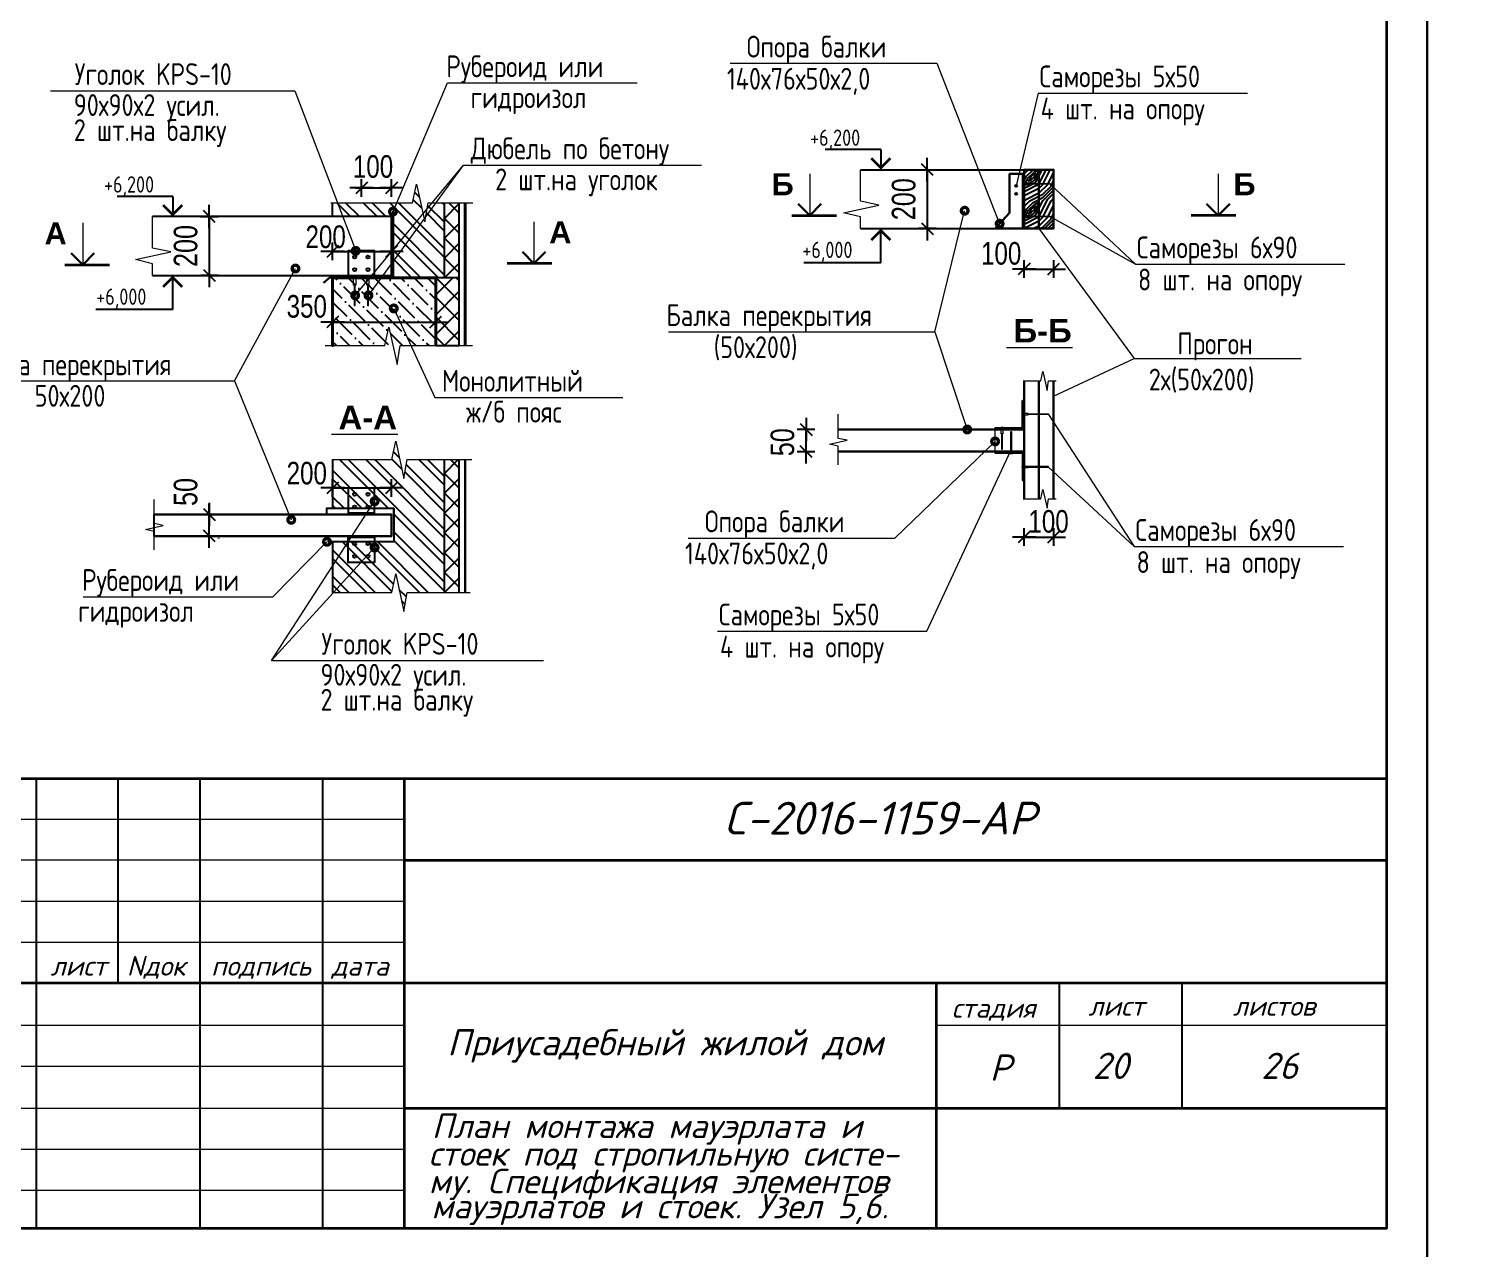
# Model space of a CAD drawing. Extents: x -12289450 to -10763036, y -7834513 to -6150123.
# Drawn here: x -11017333 to -11004010, y -7694349 to -7683168 of the extents above; entities that cross this region are included whole.
import ezdxf

# ---------------------------------------------------------------- set-up
doc = ezdxf.new("R2010")
doc.units = 0
doc.header["$LTSCALE"] = 25
doc.linetypes.add('HIDDEN2', pattern=[4.7625, 3.175, -1.5875])
for name, color, linetype in [('001-ПЕРЕГОРОДКИ', 5, 'Continuous'), ('004-ВСПЛИНИИ', 15, 'Continuous'), ('005-РАЗМЕРЫ', 252, 'Continuous'), ('008-ШТРИХОВКА', 252, 'Continuous'), ('1рамка1', 7, 'Continuous'), ('Annotation - Text', 7, 'Continuous'), ('ArchiCAD', 7, 'Continuous'), ('kassa', 7, 'Continuous'), ('Новое', 51, 'Continuous')]:
    doc.layers.add(name, color=color, linetype=linetype)
for name, color, linetype, lineweight in [('СТЕНЫ', 5, 'Continuous', 40), ('ФУНДАМЕНТ', 5, 'Continuous', 30), ('штриховка', 252, 'Continuous', 9)]:
    doc.layers.add(name, color=color, linetype=linetype, lineweight=lineweight)
doc.styles.add('gismo', font='isocpeui.ttf')
doc.styles.add('GOST 2.304', font='cs_gost2304.shx')
doc.styles.add('TXT0', font='txt', dxfattribs={"width": 0.8})
doc.styles.add('СГЕНЕРИР_СТИЛЬ_1', font='arialbd.ttf')

# ---------------------------------------------------------------- blocks, each defined once
blk = doc.blocks.new('A8MITTA', base_point=(3180, 3140))
for p, q in [((3160, 3140), (3200, 3140)), ((3170, 3130), (3190, 3150)), ((3180, 3155), (3180, 3125))]:
    blk.add_line(p, q)

msp = doc.modelspace()

# ---------------------------------------------------------------- hatches: boundary and pattern name
at = {"layer": '005-РАЗМЕРЫ', "ltscale": 4}
h = msp.add_hatch(dxfattribs=at)
h.set_pattern_fill('ANSI32', color=256, scale=18, angle=90, style=0)
h.set_pattern_definition([(135, (-11014551.71, -7685448.34), (-121.233, -121.233), []), (135, (-11014551.71, -7685367.52), (-121.233, -121.233), [])])
h.paths.add_polyline_path([(-11014551.7, -7684759.1), (-11014551.7, -7684885.9), (-11013997.9, -7684885.9), (-11013997.9, -7685448.3), (-11013525.7, -7685448.3), (-11013525.7, -7684759.1), (-11013676.7, -7684759.1), (-11013705.5, -7684933.5), (-11013781.4, -7684589.2), (-11013817.8, -7684759.1)])
h = msp.add_hatch(dxfattribs=at)
h.set_pattern_fill('ANSI32', color=256, scale=18, angle=90, style=0)
h.set_pattern_definition([(135, (-11014551.71, -7688505.57), (-121.233, -121.233), []), (135, (-11014551.71, -7688424.75), (-121.233, -121.233), [])])
h.paths.add_polyline_path([(-11013988.9, -7687563.6), (-11013988.9, -7687617.6), (-11013988.9, -7687868.4), (-11014373.9, -7687868.4), (-11014551.7, -7688130.4), (-11014551.7, -7688275.3), (-11014551.7, -7688331.1), (-11014009.8, -7688331.1), (-11013973.4, -7688161.3), (-11013897.5, -7688505.6), (-11013868.7, -7688331.1), (-11013525.7, -7688331.1), (-11013525.7, -7687113.6), (-11013868.7, -7687113.6), (-11013897.5, -7687288), (-11013973.4, -7686943.7), (-11014009.8, -7687113.6), (-11014551.7, -7687113.6), (-11014551.7, -7687563.6)])
h.paths.add_polyline_path([(-11014373.9, -7687868.4), (-11014551.7, -7687868.4), (-11014551.7, -7688130.4)], flags=17)
h.paths.add_polyline_path([(-11014444.2, -7688166.7), (-11014009.5, -7688166.7), (-11014009.5, -7687856.2), (-11014444.2, -7687856.2)], flags=24)
at = {"layer": '008-ШТРИХОВКА'}
h = msp.add_hatch(dxfattribs=at)
h.set_pattern_fill('WOODFACE', color=251, scale=300, style=0, pattern_type=2)
h.set_pattern_definition([(0, (665992.15, -577292.45), (300, 300), [15, -285]), (90, (666112.15, -577187.45), (-300, 300), [30, -270]), (45, (666052.15, -577217.45), (3e-14, 300), [21.21, -63.63, 21.21, -42.42, 148.5, -127.2940687]), (45, (665977.15, -577307.45), (3e-14, 300), [21.213, -42.426, 21.213, -339.4120686]), (45, (666082.15, -577277.45), (3e-14, 300), [21.213, -403.0510686]), (45, (666112.15, -577292.45), (3e-14, 300), [21.213, -403.0510686]), (45, (666067.15, -577262.45), (3e-14, 300), [21.213, -403.0510686]), (45, (666052.15, -577247.45), (3e-14, 300), [42.426, -381.8380686]), (45, (666127.15, -577022.45), (3e-14, 300), [42.426, -381.8380686]), (45, (666022.15, -577232.45), (3e-14, 300), [84.852, -339.4120686]), (45, (666007.15, -577217.45), (3e-14, 300), [84.852, -339.4120686]), (45, (666202.15, -577127.45), (3e-14, 300), [84.852, -339.4120686]), (45, (665992.15, -577187.45), (3e-14, 300), [63.6396, -360.6244686]), (45, (665932.15, -577142.45), (3e-14, 300), [63.6396, -360.6244686]), (45, (665962.15, -577172.45), (3e-14, 300), [63.6396, -360.6244686]), (45, (666157.15, -577082.45), (3e-14, 300), [106.06602, -318.1980486]), (45, (666127.15, -577067.45), (3e-14, 300), [106.06602, -318.1980486]), (45, (666157.15, -577142.45), (3e-14, 300), [148.492424, -275.7716445]), (26.5650512, (666022.15, -577262.45), (300, 1e-07), [33.541017, -637.279374]), (26.5650512, (666082.15, -577172.45), (300, 1e-07), [33.541017, -637.279374]), (26.5650512, (666067.15, -577202.45), (300, 1e-07), [33.541017, -637.279374]), (26.5650512, (666007.15, -577292.45), (300, 1e-07), [67.08204, -603.738353]), (26.5650512, (666067.15, -577157.45), (300, 1e-07), [100.623059, -570.197334]), (26.5650512, (666037.15, -577142.45), (300, 1e-07), [134.1640785, -536.6563146]), (26.5650512, (666007.15, -577127.45), (300, 1e-07), [134.1640785, -536.6563146]), (26.5650512, (665962.15, -577037.45), (300, 1e-07), [134.1640785, -536.6563146]), (26.5650512, (665962.15, -577067.45), (300, 1e-07), [167.7051, -503.115293]), (26.5650512, (665977.15, -577097.45), (300, 1e-07), [167.7051, -503.115293]), (63.4349488, (666082.15, -577217.45), (2e-08, 300), [33.541017, -637.279374]), (63.4349488, (666037.15, -577247.45), (2e-08, 300), [33.541017, -637.279374]), (63.4349488, (665992.15, -577292.45), (2e-08, 300), [67.08204, -603.738353]), (63.4349488, (666082.15, -577247.45), (2e-08, 300), [67.08204, -603.738353]), (63.4349488, (665962.15, -577307.45), (2e-08, 300), [100.623059, -570.197334]), (63.4349488, (665932.15, -577307.45), (2e-08, 300), [134.1640785, -536.6563146]), (63.4349488, (666202.15, -577292.45), (2e-08, 300), [134.1640785, -536.6563146]), (63.4349488, (666097.15, -577262.45), (2e-08, 300), [134.1640785, -536.6563146]), (63.4349488, (666157.15, -577292.45), (2e-08, 300), [167.7051, -503.115293]), (63.4349488, (666127.15, -577277.45), (2e-08, 300), [167.7051, -503.115293])])
h.paths.add_polyline_path([(-11007944, -7684997.2), (-11007944, -7684457.2), (-11008214, -7684457.2), (-11008214, -7684997.2)])
at = {"layer": '008-ШТРИХОВКА', "ltscale": 4}
h = msp.add_hatch(dxfattribs=at)
h.set_pattern_fill('ANSI37', color=256, scale=40.5, style=0)
h.set_pattern_definition([(45, (-11013525.71, -7685448.34), (-90.925, 90.925), []), (135, (-11013525.71, -7685448.34), (-90.925, -90.925), [])])
h.paths.add_polyline_path([(-11013390.7, -7684759.1), (-11013525.7, -7684759.1), (-11013525.7, -7685448.3), (-11013390.7, -7685448.3)])
h = msp.add_hatch(dxfattribs=at)
h.set_pattern_fill('ANSI36', color=256, scale=27, angle=90, style=0)
h.set_pattern_definition([(135, (-679130.05, -1360099.59), (-166.69600425, 45.4625466), [214.3125, -42.8625, 0, -42.8625])])
h.paths.add_polyline_path([(-11013606.7, -7685448.3), (-11014551.7, -7685448.3), (-11014551.7, -7686069.3), (-11013606.7, -7686069.3)])
h = msp.add_hatch(dxfattribs=at)
h.set_pattern_fill('ANSI37', color=256, scale=40.5, style=0)
h.set_pattern_definition([(45, (-11013525.71, -7686069.34), (-90.925, 90.925), []), (135, (-11013525.71, -7686069.34), (-90.925, -90.925), [])])
h.paths.add_polyline_path([(-11013390.7, -7685448.3), (-11013606.7, -7685448.3), (-11013606.7, -7686069.3), (-11013525.6, -7686069.3), (-11013390.7, -7686069.3), (-11013390.7, -7686039.6)])
h = msp.add_hatch(dxfattribs=at)
h.set_pattern_fill('ANSI37', color=256, scale=40.5, style=0)
h.set_pattern_definition([(45, (-11013525.71, -7688331.15), (-90.925, 90.925), []), (135, (-11013525.71, -7688331.15), (-90.925, -90.925), [])])
h.paths.add_polyline_path([(-11013390.7, -7687113.6), (-11013525.7, -7687113.6), (-11013525.7, -7688331.1), (-11013390.7, -7688331.1)])

# ---------------------------------------------------------------- linework, layer by layer
at = {"lineweight": 13, "ltscale": 20}
for p, q in [((-11010908, -7683481.6), (-11009014.8, -7683481.6)), ((-11010669.3, -7683481.6), (-11009021, -7683481.6)), ((-11009014.8, -7683481.6), (-11008438.5, -7684951.7)), ((-11013997.9, -7684840.9), (-11013499.5, -7683662.1)), ((-11013499.5, -7683662.1), (-11011760.2, -7683662.1)), ((-11017136.2, -7683733.1), (-11014897.8, -7683733.1)), ((-11014897.8, -7683733.1), (-11014339.7, -7685200.9)), ((-11008084.7, -7683754.3), (-11008288.5, -7684604.3)), ((-11008084.7, -7683754.3), (-11006167.8, -7683754.3)), ((-11008061.1, -7683754.3), (-11006167.8, -7683754.3)), ((-11008018.4, -7683754.3), (-11006167.8, -7683754.3)), ((-11014344.6, -7685608.8), (-11013350.5, -7684414.3)), ((-11014222.7, -7685608.8), (-11013350.5, -7684414.3)), ((-11013350.5, -7684414.3), (-11011171.3, -7684414.3)), ((-11007975.3, -7684589.8), (-11007192.9, -7685321.5)), ((-11009033.5, -7685942.2), (-11008759.3, -7684832.9)), ((-11007975.3, -7684885), (-11007192.9, -7685321.5)), ((-11008079, -7684997.2), (-11007206.4, -7686185.9)), ((-11015451.5, -7686393.3), (-11014891.8, -7685362.6)), ((-11007192.9, -7685321.5), (-11005376.7, -7685321.5)), ((-11007192.9, -7685321.5), (-11005363.1, -7685321.5)), ((-11007192.9, -7685321.5), (-11005276, -7685321.5)), ((-11013991, -7685728.6), (-11013615.6, -7686544.1)), ((-11011474.4, -7685942.2), (-11009033.5, -7685942.2)), ((-11009033.5, -7685942.2), (-11008735.4, -7686838.3)), ((-11007944.2, -7686533.5), (-11007206.4, -7686185.9)), ((-11007206.4, -7686185.9), (-11005676.4, -7686185.9)), ((-11017899.5, -7686393.3), (-11015451.5, -7686393.3)), ((-11015451.5, -7686393.3), (-11014930.6, -7687666)), ((-11013615.6, -7686544.1), (-11011893, -7686544.1)), ((-11007989.7, -7686701.4), (-11007205.8, -7687911.5)), ((-11009398.6, -7687832.9), (-11008480.4, -7686947.3)), ((-11009106.6, -7688686.3), (-11008336.7, -7687031.1)), ((-11007989.7, -7687184.8), (-11007205.8, -7687911.5)), ((-11015111, -7688954.6), (-11014166.4, -7687496.1)), ((-11011291.9, -7687832.9), (-11009398.6, -7687832.9)), ((-11015111, -7688954.6), (-11014166.4, -7687920.4)), ((-11015097.8, -7688370.4), (-11014603, -7687867.5)), ((-11007205.8, -7687911.5), (-11005376, -7687911.5)), ((-11007205.8, -7687911.5), (-11005288.9, -7687911.5)), ((-11016837.1, -7688370.4), (-11015097.8, -7688370.4)), ((-11011023.6, -7688686.3), (-11009106.6, -7688686.3)), ((-11015111, -7688954.6), (-11012618, -7688954.6))]:
    msp.add_line(p, q, dxfattribs=at)
at = {"linetype": 'Continuous', "lineweight": 25, "ltscale": 20}
for p, q in [((-11009527.6, -7684272.3), (-11010036.2, -7684272.3)), ((-11009527.6, -7684272.3), (-11009527.6, -7684457.2)), ((-11016016.8, -7684701.1), (-11016525.4, -7684701.1)), ((-11016016.8, -7684701.1), (-11016016.8, -7684885.9)), ((-11009527.6, -7685221.6), (-11009527.6, -7684997.2)), ((-11009527.6, -7685310.5), (-11009527.6, -7684997.2)), ((-11016016.8, -7685650.3), (-11016016.8, -7685425.9)), ((-11016016.8, -7685739.2), (-11016016.8, -7685425.9)), ((-11009527.6, -7685310.5), (-11010232, -7685310.5)), ((-11009527.6, -7685310.5), (-11010232, -7685310.5)), ((-11016016.8, -7685739.2), (-11016721.1, -7685739.2)), ((-11016016.8, -7685739.2), (-11016721.1, -7685739.2))]:
    msp.add_line(p, q, dxfattribs=at)
at = {"linetype": 'Continuous', "lineweight": 25, "ltscale": 20, "const_width": 24.2}
for points in [[(-11009439.4, -7684351.9), (-11009527.6, -7684440.1), (-11009615.9, -7684351.9)], [(-11015928.6, -7684780.6), (-11016016.8, -7684868.8), (-11016105, -7684780.6)], [(-11009439.4, -7685102.5), (-11009527.6, -7685014.3), (-11009615.9, -7685102.5)], [(-11015928.6, -7685531.2), (-11016016.8, -7685443), (-11016105, -7685531.2)]]:
    msp.add_lwpolyline(points, dxfattribs=at)
at = {"lineweight": 25, "ltscale": 20, "const_width": 60.8}
for points in [[(-11014013.1, -7684840.9, -1), (-11013982.7, -7684840.9, -1)], [(-11008774.5, -7684832.9, -1), (-11008744.1, -7684832.9, -1)], [(-11008453.7, -7684951.7, -1), (-11008423.3, -7684951.7, -1)], [(-11014354.9, -7685200.9, -1), (-11014324.5, -7685200.9, -1)], [(-11014907, -7685362.6, -1), (-11014876.6, -7685362.6, -1)], [(-11014359.8, -7685608.8, -1), (-11014329.4, -7685608.8, -1)], [(-11014237.9, -7685608.8, -1), (-11014207.5, -7685608.8, -1)], [(-11014006.2, -7685728.6, -1), (-11013975.8, -7685728.6, -1)], [(-11008750.6, -7686838.3, -1), (-11008720.2, -7686838.3, -1)], [(-11008495.6, -7686947.3, -1), (-11008465.2, -7686947.3, -1)], [(-11014181.6, -7687496.1, -1), (-11014151.2, -7687496.1, -1)], [(-11014945.8, -7687666, -1), (-11014915.5, -7687666, -1)], [(-11014618.2, -7687867.5, -1), (-11014587.8, -7687867.5, -1)], [(-11014181.6, -7687920.4, -1), (-11014151.2, -7687920.4, -1)]]:
    msp.add_lwpolyline(points, format="xyb", close=True, dxfattribs=at)
at = {"color": 0, "linetype": 'Continuous', "lineweight": 5, "ltscale": 75}
for points in [[(-11008376.2, -7686085.5), (-11007769.7, -7686085.5)], [(-11014560.3, -7686881.4), (-11013953.8, -7686881.4)]]:
    msp.add_lwpolyline(points, dxfattribs=at)
at = {"layer": '001-ПЕРЕГОРОДКИ', "lineweight": 18, "ltscale": 100}
for points in [[(-11010179.3, -7684494.1), (-11010179.3, -7684877.5)], [(-11006436.2, -7684494.1), (-11006436.2, -7684877.5)], [(-11016841.8, -7684945.3), (-11016841.8, -7685328.7)], [(-11012705.9, -7684934), (-11012705.9, -7685317.4)]]:
    msp.add_lwpolyline(points, dxfattribs=at)
at = {"layer": '001-ПЕРЕГОРОДКИ', "lineweight": 35, "ltscale": 100}
for points in [[(-11010342.7, -7684877.5), (-11009932.5, -7684877.5)], [(-11006272.9, -7684877.5), (-11006683, -7684877.5)], [(-11017005.1, -7685328.7), (-11016594.9, -7685328.7)], [(-11012542.6, -7685317.4), (-11012952.7, -7685317.4)]]:
    msp.add_lwpolyline(points, dxfattribs=at)
at = {"layer": '004-ВСПЛИНИИ', "color": 0, "lineweight": 0}
for points in [[(-11009712.9, -7684997.2), (-11009712.9, -7684890.1), (-11009869.8, -7684852.4), (-11009546.3, -7684780.9), (-11009712.9, -7684746.6), (-11009712.9, -7684457.2)], [(-11014568.7, -7684759.1), (-11013817.8, -7684759.1), (-11013781.4, -7684589.2), (-11013705.5, -7684933.5), (-11013676.7, -7684759.1), (-11013266.5, -7684759.1)], [(-11016202, -7685425.9), (-11016202, -7685318.8), (-11016359, -7685281.1), (-11016035.4, -7685209.6), (-11016202, -7685175.3), (-11016202, -7684885.9)], [(-11014619.8, -7686069.3), (-11014072.8, -7686069.3), (-11014036.4, -7685899.5), (-11013960.5, -7686243.8), (-11013931.6, -7686069.3), (-11013270.2, -7686069.3)], [(-11008222.1, -7686392.1), (-11008060.5, -7686392.1), (-11008042.3, -7686307.2), (-11008004.3, -7686479.3), (-11007989.9, -7686392.1), (-11007922, -7686392.1)], [(-11009918.2, -7687160.9), (-11009918.2, -7686991.1), (-11009996.7, -7686972.2), (-11009835, -7686936.5), (-11009918.2, -7686919.3), (-11009918.2, -7686697.1)], [(-11014551.7, -7687113.6), (-11014009.8, -7687113.6), (-11013973.4, -7686943.7), (-11013897.5, -7687288), (-11013868.7, -7687113.6), (-11013275.9, -7687113.6)], [(-11008222.1, -7687472.1), (-11008060.5, -7687472.1), (-11008042.3, -7687387.2), (-11008004.3, -7687559.3), (-11007989.9, -7687472.1), (-11007922, -7687472.1)], [(-11016187.9, -7687942.3), (-11016187.9, -7687772.4), (-11016266.4, -7687753.6), (-11016104.7, -7687717.8), (-11016187.9, -7687700.7), (-11016187.9, -7687478.5)], [(-11014551.7, -7688331.1), (-11014009.8, -7688331.1), (-11013973.4, -7688161.3), (-11013897.5, -7688505.6), (-11013868.7, -7688331.1), (-11013291.4, -7688331.1)]]:
    msp.add_lwpolyline(points, dxfattribs=at)
at = {"layer": '005-РАЗМЕРЫ', "color": 251}
for p, q in [((-11009101.5, -7684462.6), (-11009101.5, -7684991.8)), ((-11014342.9, -7684624.2), (-11014011.7, -7684624.2)), ((-11015681.6, -7684891.3), (-11015681.6, -7685420.5)), ((-11014559.8, -7685206.4), (-11014011.7, -7685206.4)), ((-11008222.1, -7685367.7), (-11007899.3, -7685367.7)), ((-11014559.8, -7685853.5), (-11013660.7, -7685853.5)), ((-11010212.2, -7686859.2), (-11010212.2, -7686853.8)), ((-11010212.2, -7687050), (-11010212.2, -7687055.4)), ((-11014559.8, -7687373.3), (-11014011.7, -7687373.3)), ((-11015681.6, -7687640.5), (-11015681.6, -7687635.1)), ((-11015598.1, -7687831.3), (-11015598.1, -7687836.7)), ((-11008222.1, -7687824.2), (-11007899.3, -7687824.2))]:
    msp.add_line(p, q, dxfattribs=at)
at = {"layer": '005-РАЗМЕРЫ', "color": 4, "lineweight": 30}
for points in [[(-11014577.9, -7685443.9), (-11013997.9, -7685443.9), (-11013997.9, -7684836.4)], [(-11014577.9, -7685443.9), (-11014635.1, -7685494)]]:
    msp.add_lwpolyline(points, dxfattribs=at)
at = {"layer": '005-РАЗМЕРЫ', "color": 251}
for points in [[(-11010212.2, -7687148.8), (-11010212.2, -7686838.3)], [(-11015681.6, -7687912.8), (-11015681.6, -7687519.2)]]:
    msp.add_lwpolyline(points, dxfattribs=at)
at = {"layer": '005-РАЗМЕРЫ', "color": 4, "lineweight": 25}
for points in [[(-11013988.9, -7687617.6), (-11013988.9, -7687563.6), (-11014607.8, -7687563.6), (-11014607.8, -7687617.6)], [(-11013988.9, -7687563.6), (-11013988.9, -7687868.4), (-11014589.8, -7687868.4), (-11014589.8, -7687814.4)]]:
    msp.add_lwpolyline(points, dxfattribs=at)
at = {"layer": '008-ШТРИХОВКА', "ltscale": 3}
msp.add_lwpolyline([(-11016187.9, -7687617.6), (-11014011.7, -7687617.6), (-11014011.7, -7687814.4), (-11016187.9, -7687814.4)], close=True, dxfattribs=at)
at = {"layer": '1рамка1', "color": 7, "lineweight": 25, "ltscale": 133.333333}
for p, q in [((-11014166.4, -7685430.4), (-11014409.4, -7685430.4)), ((-11014166.4, -7687604.1), (-11014409.4, -7687604.1)), ((-11014166.4, -7687827.9), (-11014409.4, -7687827.9))]:
    msp.add_line(p, q, dxfattribs=at)
for points in [[(-11014409.4, -7685443.9), (-11014166.4, -7685443.9), (-11014166.4, -7685200.9), (-11014409.4, -7685200.9), (-11014409.4, -7685443.9)], [(-11014409.4, -7687617.6), (-11014166.4, -7687617.6), (-11014166.4, -7687374.6), (-11014409.4, -7687374.6), (-11014409.4, -7687617.6)], [(-11014409.4, -7687814.4), (-11014166.4, -7687814.4), (-11014166.4, -7688057.4), (-11014409.4, -7688057.4), (-11014409.4, -7687814.4)]]:
    msp.add_lwpolyline(points, close=True, dxfattribs=at)
for centre in [(-11014349.3, -7685258.3), (-11014227.4, -7685258.3), (-11014349.3, -7685373), (-11014227.4, -7685373), (-11014349.3, -7687432), (-11014227.4, -7687432), (-11014349.3, -7687546.7), (-11014227.4, -7687546.7), (-11014349.3, -7687885.3), (-11014227.4, -7687885.3), (-11014349.3, -7688000), (-11014227.4, -7688000)]:
    msp.add_circle(centre, 13.5, dxfattribs=at)
at = {"layer": 'ArchiCAD', "color": 7, "linetype": 'Continuous', "lineweight": 35}
for p, q in [((-11018769.4, -7690036), (-11004894.6, -7690036)), ((-11018769.4, -7690036), (-11004894.6, -7690036)), ((-11013894.4, -7690036), (-11013894.4, -7694160.9)), ((-11013894.4, -7690786), (-11004894.6, -7690786)), ((-11018769.4, -7691911), (-11004894.6, -7691911)), ((-11009019.5, -7691911), (-11009019.5, -7694160.9)), ((-11013894.4, -7693059.7), (-11004894.6, -7693059.7))]:
    msp.add_line(p, q, dxfattribs=at)
for points in [[(-11034519.4, -7672636.3), (-11004894.6, -7672636.3), (-11004894.6, -7694161.2), (-11034519.4, -7694161.2)], [(-11034519.4, -7672636.3), (-11004894.6, -7672636.3), (-11004894.6, -7694161.2), (-11034519.4, -7694161.2)], [(-11004894.6, -7694160.9), (-11018769.4, -7694160.9), (-11018769.4, -7690036), (-11004894.6, -7690036), (-11004894.6, -7694160.9)]]:
    msp.add_lwpolyline(points, close=True, dxfattribs=at)
at = {"layer": 'kassa', "lineweight": 15}
for p, q in [((-11018769.4, -7690411), (-11013894.4, -7690411)), ((-11013894.4, -7690786), (-11018769.4, -7690786)), ((-11018769.4, -7691161), (-11013894.4, -7691161)), ((-11018769.4, -7691536), (-11013894.4, -7691536)), ((-11018769.4, -7692297.9), (-11013894.4, -7692297.9)), ((-11009019.5, -7692297.9), (-11004894.6, -7692297.9)), ((-11018769.4, -7692672.8), (-11013894.4, -7692672.8)), ((-11018769.4, -7693059.7), (-11013894.4, -7693059.7)), ((-11018769.4, -7693434.7), (-11013894.4, -7693434.7)), ((-11018769.4, -7693809.7), (-11013894.4, -7693809.7))]:
    msp.add_line(p, q, dxfattribs=at)
at = {"layer": 'Новое', "color": 7, "linetype": 'Continuous'}
for p, q in [((-11017269.4, -7690036), (-11017269.4, -7694160.9)), ((-11016519.4, -7690036), (-11016519.4, -7691911)), ((-11015769.4, -7690036), (-11015769.4, -7694160.9)), ((-11014644.4, -7690036), (-11014644.4, -7694160.9)), ((-11007894.5, -7691911), (-11007894.5, -7693047.8)), ((-11006769.5, -7691911), (-11006769.5, -7693047.8))]:
    msp.add_line(p, q, dxfattribs=at)
for points in [[(-11036019.4, -7672261.3), (-11004519.6, -7672261.3), (-11004519.6, -7694536.2), (-11036019.4, -7694536.2)], [(-11036019.4, -7672261.3), (-11004519.6, -7672261.3), (-11004519.6, -7694536.2), (-11036019.4, -7694536.2)], [(-11004519.6, -7672261.3), (-10973019.7, -7672261.3), (-10973019.7, -7694536.2), (-11004519.6, -7694536.2)], [(-11004519.6, -7672261.3), (-10973019.7, -7672261.3), (-10973019.7, -7694536.2), (-11004519.6, -7694536.2)]]:
    msp.add_lwpolyline(points, close=True, dxfattribs=at)
at = {"layer": 'СТЕНЫ', "lineweight": 40, "ltscale": 4}
for p, q in [((-11013606.7, -7685448.3), (-11014551.7, -7685448.3)), ((-11014551.7, -7685448.3), (-11014551.7, -7686069.3)), ((-11013606.7, -7686069.3), (-11013606.7, -7685448.3))]:
    msp.add_line(p, q, dxfattribs=at)
at = {"layer": 'СТЕНЫ', "color": 3, "lineweight": 20, "ltscale": 50}
for points in [[(-11008161.5, -7684579), (-11008214, -7684579), (-11008214, -7684593.4), (-11008161.5, -7684593.4)], [(-11008161.5, -7684582.6), (-11007975.3, -7684582.6), (-11007975.3, -7684589.8), (-11008161.5, -7684589.8)], [(-11008161.5, -7684877.8), (-11008214, -7684877.8), (-11008214, -7684892.2), (-11008161.5, -7684892.2)], [(-11008161.5, -7684881.4), (-11007975.3, -7684881.4), (-11007975.3, -7684888.6), (-11008161.5, -7684888.6)], [(-11014358.6, -7685516.5), (-11014358.6, -7685448.3), (-11014339.9, -7685448.3), (-11014339.9, -7685516.5)], [(-11014353.9, -7685516.5), (-11014353.9, -7685701.1), (-11014344.6, -7685701.1), (-11014344.6, -7685516.5)], [(-11014236.7, -7685516.5), (-11014236.7, -7685448.3), (-11014218, -7685448.3), (-11014218, -7685516.5)], [(-11014232, -7685516.5), (-11014232, -7685701.1), (-11014222.7, -7685701.1), (-11014222.7, -7685516.5)], [(-11008175.9, -7686690.6), (-11008228.4, -7686690.6), (-11008228.4, -7686705), (-11008175.9, -7686705)], [(-11008175.9, -7686694.2), (-11007989.7, -7686694.2), (-11007989.7, -7686701.4), (-11008175.9, -7686701.4)], [(-11008423.9, -7686876.3), (-11008423.9, -7686823.9), (-11008409.5, -7686823.9), (-11008409.5, -7686876.3)], [(-11008420.3, -7686876.3), (-11008420.3, -7687018.3), (-11008413.1, -7687018.3), (-11008413.1, -7686876.3)], [(-11008336.7, -7686999.5), (-11008336.7, -7686857.6), (-11008329.5, -7686857.6), (-11008329.5, -7686999.5)], [(-11008340.3, -7686999.5), (-11008340.3, -7687052), (-11008325.9, -7687052), (-11008325.9, -7686999.5)], [(-11008175.9, -7687188.4), (-11008228.4, -7687188.4), (-11008228.4, -7687174), (-11008175.9, -7687174)], [(-11008175.9, -7687184.8), (-11007989.7, -7687184.8), (-11007989.7, -7687177.6), (-11008175.9, -7687177.6)]]:
    msp.add_lwpolyline(points, close=True, dxfattribs=at)
at = {"layer": 'СТЕНЫ', "lineweight": 25, "ltscale": 4}
for points in [[(-11014551.7, -7684885.9), (-11014551.7, -7684759.1)], [(-11013525.7, -7685448.3), (-11013525.7, -7684759.1)], [(-11013390.7, -7686069.3), (-11013390.7, -7684759.1)], [(-11013525.7, -7688331.1), (-11013525.7, -7687113.6)], [(-11013390.7, -7688331.1), (-11013390.7, -7687113.6)]]:
    msp.add_lwpolyline(points, dxfattribs=at)
at = {"layer": 'СТЕНЫ', "lineweight": 40, "ltscale": 4}
for points in [[(-11013336.7, -7686069.3), (-11013336.7, -7684759.1)], [(-11014551.7, -7685448.3), (-11014551.7, -7686069.3), (-11014551.7, -7686069.3), (-11014551.7, -7686069.3)]]:
    msp.add_lwpolyline(points, dxfattribs=at)
at = {"layer": 'СТЕНЫ', "color": 5, "lineweight": 30}
for points in [[(-11010179.3, -7684877.5), (-11010285.9, -7684771)], [(-11010179.3, -7684877.5), (-11010072.7, -7684771)], [(-11006436.2, -7684877.5), (-11006542.8, -7684771)], [(-11006436.2, -7684877.5), (-11006329.6, -7684771)], [(-11016841.8, -7685328.7), (-11016948.3, -7685222.1)], [(-11016841.8, -7685328.7), (-11016735.2, -7685222.1)], [(-11012705.9, -7685317.4), (-11012812.5, -7685210.8)], [(-11012705.9, -7685317.4), (-11012599.3, -7685210.8)]]:
    msp.add_lwpolyline(points, dxfattribs=at)
at = {"layer": 'СТЕНЫ', "lineweight": 25, "ltscale": 4}
msp.add_lwpolyline([(-11013390.7, -7686039.6), (-11013390.7, -7685448.3), (-11013606.7, -7685448.3), (-11013606.7, -7686069.3), (-11013390.7, -7686069.3)], close=True, dxfattribs=at)
at = {"layer": 'СТЕНЫ', "color": 4, "lineweight": 25, "ltscale": 50}
for centre in [(-11008288.5, -7684604.3), (-11008288.5, -7684677.1)]:
    msp.add_circle(centre, 9, dxfattribs=at)
at = {"layer": 'СТЕНЫ', "color": 3, "lineweight": 20, "ltscale": 50}
for centre, radius, start, end in [((-11008203.8, -7684586.2), 29.3, 142.11171, 217.88829), ((-11008203.8, -7684885), 29.3, 142.11171, 217.88829), ((-11014349.3, -7685478.4), 38.1, 52.11171, 127.88829), ((-11014227.4, -7685478.4), 38.1, 52.11171, 127.88829), ((-11008205.2, -7686697.8), 29.3, 142.11171, 217.88829), ((-11008416.7, -7686847), 29.3, 52.11171, 127.88829), ((-11008333.1, -7687028.8), 29.3, 232.11171, 307.88829), ((-11008205.2, -7687181.2), 29.3, 142.11171, 217.88829)]:
    msp.add_arc(centre, radius, start, end, dxfattribs=at)
at = {"layer": 'ФУНДАМЕНТ', "color": 4, "linetype": 'Continuous', "lineweight": 30, "ltscale": 75}
for p, q in [((-11008214.2, -7686392.1), (-11008214.2, -7687472.1)), ((-11007944.2, -7687472.1), (-11007944.2, -7686392.1)), ((-11009918.2, -7686838.3), (-11008214.2, -7686838.3)), ((-11008228.6, -7687040.8), (-11009918.2, -7687040.8))]:
    msp.add_line(p, q, dxfattribs=at)
at = {"layer": 'ФУНДАМЕНТ', "color": 4, "linetype": 'Continuous', "lineweight": 25, "ltscale": 75}
for p, q in [((-11008079.2, -7686392.1), (-11008079.2, -7687472.1)), ((-11008079.2, -7687472.1), (-11008079.2, -7686392.1)), ((-11008214.2, -7687040.8), (-11009918.2, -7687040.8))]:
    msp.add_line(p, q, dxfattribs=at)
for points in [[(-11009712.9, -7684457.2), (-11008363, -7684457.2)], [(-11009624.8, -7684457.2), (-11008214, -7684457.2)], [(-11016202, -7685425.9), (-11014214.2, -7685425.9), (-11014011.7, -7685425.9), (-11014011.7, -7684885.9), (-11016202, -7684885.9)], [(-11009712.9, -7684997.2), (-11008363, -7684997.2)], [(-11009624.8, -7684997.2), (-11008349, -7684997.2)]]:
    msp.add_lwpolyline(points, dxfattribs=at)
at = {"layer": 'ФУНДАМЕНТ', "color": 4, "linetype": 'Continuous', "lineweight": 30, "ltscale": 75}
for points in [[(-11008214, -7684997.2), (-11008079, -7684997.2), (-11008079, -7684457.2), (-11008214, -7684457.2)], [(-11008079, -7684997.2), (-11007944, -7684997.2), (-11007944, -7684457.2), (-11008079, -7684457.2)]]:
    msp.add_lwpolyline(points, close=True, dxfattribs=at)
at = {"layer": 'ФУНДАМЕНТ', "linetype": 'Continuous', "lineweight": 25, "ltscale": 75}
for points in [[(-11014551.7, -7687113.6), (-11014551.7, -7687563.6)], [(-11014551.7, -7687868.4), (-11014551.7, -7688331.1)]]:
    msp.add_lwpolyline(points, dxfattribs=at)
at = {"layer": 'ФУНДАМЕНТ', "linetype": 'Continuous', "ltscale": 75}
msp.add_lwpolyline([(-11013336.7, -7687113.6), (-11013336.7, -7688331.1)], dxfattribs=at)
at = {"layer": 'ФУНДАМЕНТ', "color": 4, "linetype": 'Continuous', "lineweight": 30, "ltscale": 75}
for points in [[(-11016187.9, -7687617.6), (-11014011.7, -7687617.6)], [(-11014011.7, -7687814.4), (-11014011.7, -7687617.6)], [(-11016187.9, -7687814.4), (-11014011.7, -7687814.4)]]:
    msp.add_lwpolyline(points, dxfattribs=at)
at = {"layer": 'штриховка', "color": 6, "lineweight": 25, "ltscale": 50}
for p, q in [((-11008228.4, -7686823.9), (-11008228.4, -7686571.8)), ((-11008228.4, -7686571.8), (-11008214, -7686571.8)), ((-11008480.4, -7686823.9), (-11008228.4, -7686823.9)), ((-11008480.4, -7686838.3), (-11008480.4, -7686823.9))]:
    msp.add_line(p, q, dxfattribs=at)
at = {"layer": 'штриховка', "color": 6, "ltscale": 50}
for p, q in [((-11008214, -7686838.3), (-11008480.4, -7686838.3)), ((-11008228.4, -7687052), (-11008480.4, -7687052))]:
    msp.add_line(p, q, dxfattribs=at)
at = {"layer": 'штриховка', "color": 6, "linetype": 'HIDDEN2', "lineweight": 0, "ltscale": 50}
msp.add_line((-11008480.4, -7687052), (-11008480.4, -7686838.3), dxfattribs=at)
at = {"layer": 'штриховка', "color": 6, "lineweight": 30, "ltscale": 50}
for points in [[(-11008214, -7684997.2), (-11008480.4, -7684997.2), (-11008348.2, -7684853.7), (-11008348.2, -7684496), (-11008214, -7684496), (-11008214, -7684997.2)], [(-11008226.9, -7684496), (-11008214, -7684496), (-11008214, -7684997.2), (-11008226.9, -7684997.2)]]:
    msp.add_lwpolyline(points, close=True, dxfattribs=at)
at = {"layer": 'штриховка', "color": 6, "lineweight": 25, "ltscale": 50}
for points in [[(-11008480.4, -7686838.3), (-11008480.4, -7686823.9)], [(-11008480.4, -7687040.8), (-11008480.4, -7687052), (-11008228.4, -7687052), (-11008228.4, -7687304), (-11008214, -7687304)]]:
    msp.add_lwpolyline(points, dxfattribs=at)

# ---------------------------------------------------------------- block references
at = {"layer": '005-РАЗМЕРЫ', "color": 251}
for p, xscale, yscale, zscale, rotation in [((-11009101.5, -7684457.2), 5.400000000023283, 5.400000000023283, 5.400000000023283, 90), ((-11014285.8, -7684624.2), 5.399999999906868, 5.399999999906868, 5.399999999906868, 180), ((-11014011.7, -7684624.2), 5.399999999906868, 5.399999999906868, 5.399999999906868, 180), ((-11015681.6, -7684885.9), 5.400000000023283, 5.400000000023283, 5.400000000023283, 90), ((-11009101.5, -7684997.2), 5.400000000023283, 5.400000000023283, 5.400000000023283, 270), ((-11014551.7, -7685206.4), 5.399999999906868, 5.399999999906868, 5.399999999906868, 180), ((-11014011.7, -7685206.4), 5.399999999906868, 5.399999999906868, 5.399999999906868, 180), ((-11008214, -7685367.7), 5.399999999906868, 5.399999999906868, 5.399999999906868, 180), ((-11015681.6, -7685425.9), 5.400000000023283, 5.400000000023283, 5.400000000023283, 270), ((-11014551.7, -7685853.5), 5.399999999906868, 5.399999999906868, 5.399999999906868, 180), ((-11010212.2, -7686838.3), 5.400000000023283, 5.400000000023283, 5.400000000023283, 270), ((-11010212.2, -7687040.8), 5.400000000023283, 5.400000000023283, 5.400000000023283, 90), ((-11014551.7, -7687373.3), 5.399999999906868, 5.399999999906868, 5.399999999906868, 180), ((-11014011.7, -7687373.3), 5.399999999906868, 5.399999999906868, 5.399999999906868, 180), ((-11015681.6, -7687617.6), 5.400000000023283, 5.400000000023283, 5.400000000023283, 270), ((-11015681.6, -7687814.4), 5.400000000023283, 5.400000000023283, 5.400000000023283, 90), ((-11008214, -7687824.2), 5.399999999906868, 5.399999999906868, 5.399999999906868, 180)]:
    msp.add_blockref('A8MITTA', p, dxfattribs=dict(at, xscale=xscale, yscale=yscale, zscale=zscale, rotation=rotation))
at = {"layer": '005-РАЗМЕРЫ', "color": 251, "xscale": 5.399999999906868, "yscale": 5.399999999906868, "zscale": 5.399999999906868}
for p in [(-11007944, -7685367.7), (-11013606.7, -7685853.5), (-11007944, -7687824.2)]:
    msp.add_blockref('A8MITTA', p, dxfattribs=at)

# ---------------------------------------------------------------- texts
at = {"lineweight": 25, "ltscale": 20, "style": 'GOST 2.304'}
for s, p in [('Опора балки ', (-11010756.9, -7683429.1)), ('Рубероид или', (-11013509.4, -7683609.7)), ('Уголок KPS-10', (-11016914.3, -7683680.7)), (' 140х76х50х2,0 ', (-11011040.5, -7683723.3)), ('Саморезы 5х50 ', (-11008073.5, -7683701.9)), ('90х90х2 усил.', (-11016923.1, -7683964.4)), ('гидроизол', (-11013286.5, -7683893.4)), ('4 шт. на опору ', (-11008062.6, -7683996.1)), ('2 шт.на балку', (-11016923.1, -7684193.8)), ('Дюбель по бетону', (-11013284.7, -7684361.9)), ('2 шт.на уголок', (-11013061.8, -7684645.6)), ('Саморезы 6х90 ', (-11007181.7, -7685269.1)), ('8 шт. на опору ', (-11007170.8, -7685563.3)), ('Балка перекрытия', (-11011492.5, -7685889.8)), ('(50х200)', (-11011059.2, -7686183.9)), ('Прогон', (-11006811, -7686150.2)), ('Балка перекрытия', (-11017910.6, -7686340.9)), ('Монолитный', (-11013549.9, -7686491.7)), ('2х(50х200)', (-11007071.6, -7686480)), ('50х200', (-11017281.6, -7686629.2)), ('ж/б пояс', (-11013326.9, -7686775.3)), ('Опора балки ', (-11011140.7, -7687780.5)), ('Саморезы 6х90 ', (-11007194.6, -7687859.1)), (' 140х76х50х2,0 ', (-11011424.3, -7688074.7)), ('8 шт. на опору ', (-11007183.7, -7688153.3)), ('Рубероид или', (-11016847, -7688317.9)), ('гидроизол', (-11016883.4, -7688601.6)), ('Саморезы 5х50 ', (-11011012.3, -7688633.9)), ('Уголок KPS-10', (-11014653.5, -7688902.2)), ('4 шт. на опору ', (-11011001.4, -7688928)), ('90х90х2 усил.', (-11014662.3, -7689185.9)), ('2 шт.на балку', (-11014662.3, -7689415.2))]:
    msp.add_text(s, height=200, dxfattribs=at).set_placement(p)
at = {"linetype": 'Continuous', "lineweight": 25, "ltscale": 20, "style": 'GOST 2.304'}
for s, p in [('+6,200', (-11010175.7, -7684238.2)), ('+6,200', (-11016646.3, -7684666.9)), ('+6,000', (-11010246.7, -7685266.8)), ('+6,000', (-11016717.3, -7685695.5))]:
    msp.add_text(s, height=150, dxfattribs=at).set_placement(p)
at = {"layer": '005-РАЗМЕРЫ', "color": 251, "char_height": 207, "attachment_point": 5, "style": 'TXT0'}
for s, insert in [('\\A1;100', (-11014181.2, -7684428.8)), ('\\A1;200', (-11014615, -7685072.7)), ('\\A1;100', (-11008424.8, -7685225)), ('\\A1;350', (-11014788, -7685710.8)), ('\\A1;200', (-11014788, -7687239.6)), ('\\A1;100', (-11007990.4, -7687681.5))]:
    msp.add_mtext(s, dxfattribs=dict(at, insert=insert))
at = {"layer": '005-РАЗМЕРЫ', "color": 251, "char_height": 216, "attachment_point": 5, "rotation": 90, "style": 'TXT0'}
for s, insert in [('\\A1;200', (-11009317.5, -7684727.2)), ('\\A1;200', (-11015897.6, -7685155.9)), ('\\A1;50', (-11010428.2, -7686954.6)), ('\\A1;50', (-11015897.6, -7687410.6))]:
    msp.add_mtext(s, dxfattribs=dict(at, insert=insert))
at = {"layer": 'Annotation - Text', "color": 0, "lineweight": 25, "style": 'gismo'}
for s, height, p in [('С-2016-1159-АР', 300.621, (-11010963, -7690550.6)), ('Nдок', 180.37, (-11016437.4, -7691844.1)), ('лист', 180.37, (-11017136.4, -7691844.1)), ('подпись', 180.37, (-11015664.8, -7691844.1)), ('дата', 180.37, (-11014561.1, -7691844.1)), ('лист', 180.37, (-11007626.4, -7692211.7)), ('листов', 180.37, (-11006302, -7692211.7)), ('стадия', 180.37, (-11008877.2, -7692230)), ('Приусадебный жилой дом', 240.497, (-11013500.7, -7692575.3)), ('Р', 240.5, (-11008530.2, -7692807.1)), ('20', 240.5, (-11007586.4, -7692790.5)), ('26', 240.5, (-11006042.1, -7692790.5)), ('План монтажа мауэрлата и ', 225, (-11013643.2, -7693332.7)), ('стоек под стропильную систе-', 225, (-11013670.6, -7693586.4)), ('му. Спецификация элементов ', 225, (-11013670.6, -7693838.6)), ('мауэрлатов и стоек. Узел 5,6.', 225, (-11013646.2, -7694068.6))]:
    msp.add_text(s, height=height, dxfattribs=at).set_placement(p)
at = {"layer": 'Annotation - Text', "color": 7, "linetype": 'Continuous', "lineweight": 0, "attachment_point": 2, "style": 'СГЕНЕРИР_СТИЛЬ_1'}
for s, insert, char_height in [('Б', (-11010427.1, -7684489.5), 201.6), ('Б', (-11006194.9, -7684489.5), 201.6), ('А', (-11017089.5, -7684940.7), 201.6), ('А', (-11012464.6, -7684929.4), 201.6), ('Б-Б', (-11008045.1, -7685824.5), 216), ('А-А', (-11014229.1, -7686620.3), 216)]:
    msp.add_mtext(s, dxfattribs=dict(at, insert=insert, char_height=char_height))

doc.saveas('drawing.dxf')
